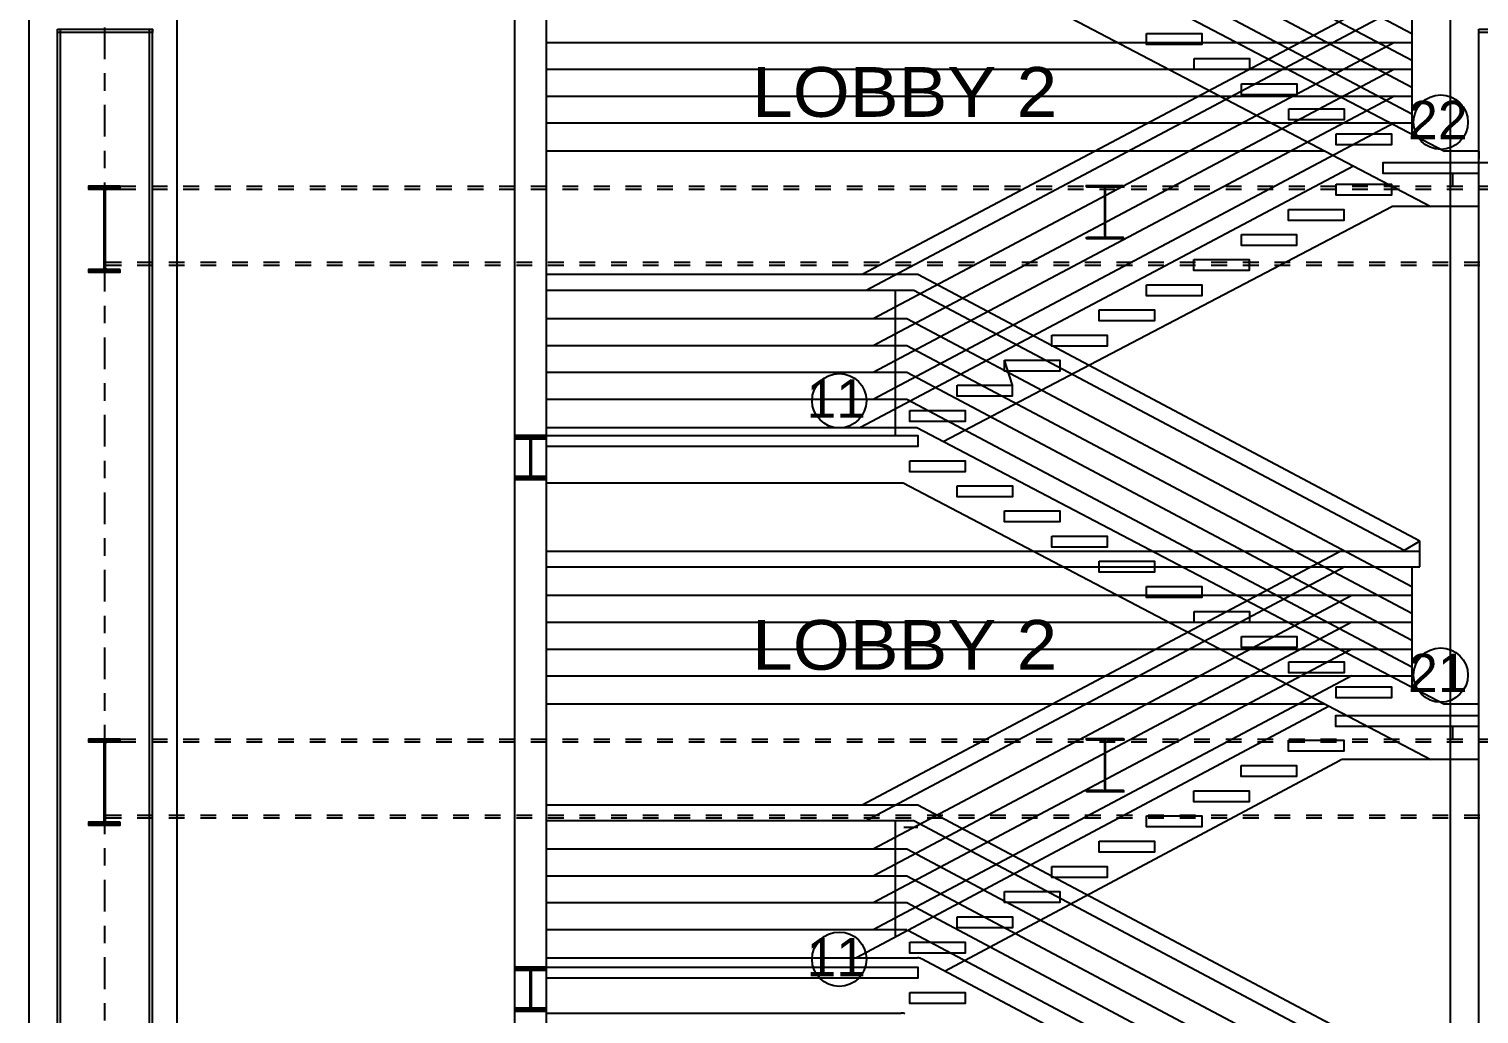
# Model space of a CAD drawing. Header units: millimetres. Extents: x 2148 to 2681, y 758 to 986.
# Drawn here: x 2545.5 to 2554.68, y 882.99 to 889.22 of the extents above; entities that cross this region are included whole.
import ezdxf

# ---------------------------------------------------------------- set-up
doc = ezdxf.new("R2010")
doc.units = ezdxf.units.MM
doc.linetypes.add('$0$HIDDEN', pattern=[0.375, 0.25, -0.125])
doc.linetypes.add('CENTER2', pattern=[28.575, 19.05, -3.175, 3.175, -3.175])
for name, color, linetype in [('0.2', 10, 'Continuous'), ('4CO', 4, 'Continuous'), ('A-Wall', 4, 'Continuous'), ('D', 1, 'Continuous'), ('HATCH', 8, 'Continuous'), ('TLBLK', 7, 'Continuous')]:
    doc.layers.add(name, color=color, linetype=linetype)
doc.styles.add('MMTX$0$ESMX$0$X-OPTA1D', font='x-opta1d')
doc.styles.add('SWISS', font='swissl.ttf')

msp = doc.modelspace()

# ---------------------------------------------------------------- hatches: boundary and pattern name
at = {"layer": 'HATCH', "ltscale": 0.5}
h = msp.add_hatch(dxfattribs=at)
h.set_pattern_fill('ANSI31', color=256, scale=0.018605, style=0)
h.set_pattern_definition([(45, (150906.7673463, 6001.9207616), (-0.00164446852256, 0.00164446852256), [])])
edge = h.paths.add_edge_path()
edge.add_line((2546.0777594, 887.6994092), (2545.9933788, 887.6994092))
edge.add_arc((2545.9933788, 887.7066646), 0.0072555, 174.09726711, 269.99999997, ccw=False)
edge.add_line((2545.9861618, 887.7074108), (2545.9861618, 888.1998631))
edge.add_arc((2545.9933788, 888.2006093), 0.0072555, 89.63455464, 185.90273283, ccw=False)
edge.add_line((2545.9934251, 888.2078646), (2546.0777594, 888.2078646))
edge.add_line((2546.0777594, 888.2078646), (2546.0777594, 888.2264696))
edge.add_line((2546.0777594, 888.2264696), (2545.8777594, 888.2264696))
edge.add_line((2545.8777594, 888.2264696), (2545.8777594, 888.2078646))
edge.add_line((2545.8777594, 888.2078646), (2545.9677274, 888.2078646))
edge.add_arc((2545.9677737, 888.2006093), 0.0072555, -4.29209345, 90.36544517, ccw=False)
edge.add_line((2545.9750088, 888.2000663), (2545.9750088, 887.7072077))
edge.add_arc((2545.9677737, 887.7066646), 0.0072555, -89.99999978, 4.2920935, ccw=False)
edge.add_line((2545.9677737, 887.6994092), (2545.8777594, 887.6994092))
edge.add_line((2545.8777594, 887.6994092), (2545.8777594, 887.6808041))
edge.add_line((2545.8777594, 887.6808041), (2546.0777594, 887.6808041))
edge.add_line((2546.0777594, 887.6808041), (2546.0777594, 887.6994092))
h = msp.add_hatch(dxfattribs=at)
h.set_pattern_fill('ANSI31', color=256, scale=0.011907, style=0)
h.set_pattern_definition([(45, (97503.2174468, 4160.9958165), (-0.001052459854438, 0.001052459854438), [])])
edge = h.paths.add_edge_path()
edge.add_line((2552.4344016, 887.904021), (2552.3221076, 887.904021))
edge.add_arc((2552.3221076, 887.9086645), 0.0046435, 174.09726711, 270, ccw=False)
edge.add_line((2552.3174887, 887.909142), (2552.3174887, 888.2144415))
edge.add_arc((2552.3221076, 888.214919), 0.0046435, 89.63455476, 185.90273274, ccw=False)
edge.add_line((2552.3221372, 888.2195624), (2552.4344016, 888.2195624))
edge.add_line((2552.4344016, 888.2195624), (2552.4344016, 888.2314696))
edge.add_line((2552.4344016, 888.2314696), (2552.1937529, 888.2314696))
edge.add_line((2552.1937529, 888.2314696), (2552.1937529, 888.2195624))
edge.add_line((2552.1937529, 888.2195624), (2552.3056907, 888.2195624))
edge.add_arc((2552.3057203, 888.214919), 0.0046435, -4.29209344, 90.36544489, ccw=False)
edge.add_line((2552.3103508, 888.2145715), (2552.3103508, 887.909012))
edge.add_arc((2552.3057203, 887.9086645), 0.0046435, -89.99999964, 4.29209359, ccw=False)
edge.add_line((2552.3057203, 887.904021), (2552.1937529, 887.904021))
edge.add_line((2552.1937529, 887.904021), (2552.1937529, 887.8921137))
edge.add_line((2552.1937529, 887.8921137), (2552.4344016, 887.8921137))
edge.add_line((2552.4344016, 887.8921137), (2552.4344016, 887.904021))
h = msp.add_hatch(dxfattribs=at)
h.set_pattern_fill('ANSI31', color=256, scale=0.018605, style=0)
h.set_pattern_definition([(45, (160520.5094992, 5233.1610185), (-0.00164446852256, 0.00164446852256), [])])
h.paths.add_polyline_path([(2548.5779935, 886.6476158), (2548.5779935, 886.627818), (2548.6671006, 886.627818, -0.438228156), (2548.6709351, 886.6237113), (2548.6709351, 886.3922842, -0.43632867), (2548.667125, 886.3881774), (2548.5779935, 886.3881774), (2548.5779935, 886.3683796), (2548.7760093, 886.3683796), (2548.7760093, 886.3881774), (2548.6866091, 886.3881774, -0.444720252), (2548.6828085, 886.3923912), (2548.6828085, 886.6236043, -0.446631526), (2548.6866335, 886.627818), (2548.7760093, 886.627818), (2548.7760093, 886.6476158)])
h = msp.add_hatch(dxfattribs=at)
h.set_pattern_fill('ANSI31', color=256, scale=0.018605, style=0)
h.set_pattern_definition([(45, (150906.7673463, 5998.4207616), (-0.00164446852256, 0.00164446852256), [])])
edge = h.paths.add_edge_path()
edge.add_line((2546.0777594, 884.1994092), (2545.9933788, 884.1994092))
edge.add_arc((2545.9933788, 884.2066646), 0.0072555, 174.09726711, 269.99999997, ccw=False)
edge.add_line((2545.9861618, 884.2074108), (2545.9861618, 884.6998631))
edge.add_arc((2545.9933788, 884.7006093), 0.0072555, 89.63455464, 185.90273283, ccw=False)
edge.add_line((2545.9934251, 884.7078646), (2546.0777594, 884.7078646))
edge.add_line((2546.0777594, 884.7078646), (2546.0777594, 884.7264696))
edge.add_line((2546.0777594, 884.7264696), (2545.8777594, 884.7264696))
edge.add_line((2545.8777594, 884.7264696), (2545.8777594, 884.7078646))
edge.add_line((2545.8777594, 884.7078646), (2545.9677274, 884.7078646))
edge.add_arc((2545.9677737, 884.7006093), 0.0072555, -4.29209345, 90.36544517, ccw=False)
edge.add_line((2545.9750088, 884.7000663), (2545.9750088, 884.2072077))
edge.add_arc((2545.9677737, 884.2066646), 0.0072555, -89.99999978, 4.2920935, ccw=False)
edge.add_line((2545.9677737, 884.1994092), (2545.8777594, 884.1994092))
edge.add_line((2545.8777594, 884.1994092), (2545.8777594, 884.1808041))
edge.add_line((2545.8777594, 884.1808041), (2546.0777594, 884.1808041))
edge.add_line((2546.0777594, 884.1808041), (2546.0777594, 884.1994092))
h = msp.add_hatch(dxfattribs=at)
h.set_pattern_fill('ANSI31', color=256, scale=0.011907, style=0)
h.set_pattern_definition([(45, (97503.2174468, 4157.4958165), (-0.001052459854438, 0.001052459854438), [])])
edge = h.paths.add_edge_path()
edge.add_line((2552.4344016, 884.404021), (2552.3221076, 884.404021))
edge.add_arc((2552.3221076, 884.4086645), 0.0046435, 174.09726711, 270, ccw=False)
edge.add_line((2552.3174887, 884.409142), (2552.3174887, 884.7144415))
edge.add_arc((2552.3221076, 884.714919), 0.0046435, 89.63455476, 185.90273274, ccw=False)
edge.add_line((2552.3221372, 884.7195624), (2552.4344016, 884.7195624))
edge.add_line((2552.4344016, 884.7195624), (2552.4344016, 884.7314696))
edge.add_line((2552.4344016, 884.7314696), (2552.1937529, 884.7314696))
edge.add_line((2552.1937529, 884.7314696), (2552.1937529, 884.7195624))
edge.add_line((2552.1937529, 884.7195624), (2552.3056907, 884.7195624))
edge.add_arc((2552.3057203, 884.714919), 0.0046435, -4.29209344, 90.36544489, ccw=False)
edge.add_line((2552.3103508, 884.7145715), (2552.3103508, 884.409012))
edge.add_arc((2552.3057203, 884.4086645), 0.0046435, -89.99999964, 4.29209359, ccw=False)
edge.add_line((2552.3057203, 884.404021), (2552.1937529, 884.404021))
edge.add_line((2552.1937529, 884.404021), (2552.1937529, 884.3921137))
edge.add_line((2552.1937529, 884.3921137), (2552.4344016, 884.3921137))
edge.add_line((2552.4344016, 884.3921137), (2552.4344016, 884.404021))
h = msp.add_hatch(dxfattribs=at)
h.set_pattern_fill('ANSI31', color=256, scale=0.018605, style=0)
h.set_pattern_definition([(45, (160520.5094992, 5229.796334), (-0.00164446852256, 0.00164446852256), [])])
h.paths.add_polyline_path([(2548.5779935, 883.2829314), (2548.5779935, 883.2631336), (2548.6671006, 883.2631336, -0.438228156), (2548.6709351, 883.2590269), (2548.6709351, 883.0275998, -0.43632867), (2548.667125, 883.023493), (2548.5779935, 883.023493), (2548.5779935, 883.0036952), (2548.7760093, 883.0036952), (2548.7760093, 883.023493), (2548.6866091, 883.023493, -0.444720252), (2548.6828085, 883.0277068), (2548.6828085, 883.2589199, -0.446631526), (2548.6866335, 883.2631336), (2548.7760093, 883.2631336), (2548.7760093, 883.2829314)])

# ---------------------------------------------------------------- linework, layer by layer
at = {"ltscale": 0.05}
for p, q in [((2548.5769969, 870.7314696, 0), (2548.5769969, 901.7211389, 0)), ((2548.7770059, 870.7314696, 0), (2548.7770059, 901.7211389, 0)), ((2554.6795883, 888.3756158, 0), (2557.7667627, 888.3756158, 0.0000001)), ((2554.5153247, 888.2256158, 0.0000001), (2554.5153247, 888.3056158, 0.0000001)), ((2554.5153247, 888.2256158, 0.0000001), (2554.5153247, 888.3056158, 0.0000001)), ((2554.6795883, 888.2256158, 0), (2557.7667627, 888.2256158, 0.0000001)), ((2554.5153247, 884.7256158, 0.0000001), (2554.5153247, 884.8056158, 0.0000001)), ((2554.5153247, 884.7256158, 0.0000001), (2554.5153247, 884.8056158, 0.0000001))]:
    msp.add_line(p, q, dxfattribs=at)
at = {"ltscale": 0.5}
for p, q in [((2554.2545717, 889.1907329, 0.0000001), (2551.0577095, 890.8860386, 0.0000001)), ((2554.2545717, 889.0207329, 0.0000001), (2551.0577095, 890.7160386, 0.0000001)), ((2554.2545717, 888.8511598, 0.0000001), (2551.0585145, 890.5460386, 0.0000001)), ((2554.2545717, 888.6813732, 0.0000001), (2551.0589169, 890.3760386, 0.0000001)), ((2554.0767991, 889.4163352, 0.0000001), (2550.7762398, 887.6660386, 0.0000001)), ((2554.1016736, 889.3163352, 0.0000001), (2550.8011144, 887.5660386, 0.0000001)), ((2554.2545717, 889.3176158, 0.0000001), (2554.2545717, 888.556017, 0.0000001)), ((2548.7770059, 889.1363352, 0.0000006), (2554.2545717, 889.1363352, 0.0000001)), ((2554.1464478, 889.1363352, 0.0000001), (2550.8458886, 887.3860386, 0.0000001)), ((2548.7770059, 888.9663352, 0.0000006), (2554.2545717, 888.9663352, 0.0000001)), ((2554.1460453, 888.9663352, 0.0000001), (2550.8454861, 887.2160386, 0.0000001)), ((2548.7770059, 888.7963352, 0.0000006), (2554.2545717, 888.7963352, 0.0000001)), ((2554.1456428, 888.7963352, 0.0000001), (2550.8450836, 887.0460386, 0.0000001)), ((2548.7770059, 888.6263352, 0.0000006), (2554.2545717, 888.6263352, 0.0000001)), ((2554.1452404, 888.6263352, 0.0000001), (2550.8446812, 886.8760386, 0.0000001)), ((2553.7767991, 888.2385249, 0.0000001), (2554.1267991, 888.2385249, 0.0000001)), ((2553.7767991, 888.2385249, 0.0000001), (2554.1267991, 888.2385249, 0.0000001)), ((2553.7767991, 888.2385249, 0.0000001), (2554.1267991, 888.2385249, 0.0000001)), ((2553.7767991, 888.2385249, 0.0000001), (2554.1267991, 888.2385249, 0.0000001)), ((2553.7767991, 888.2385249, 0.0000001), (2554.1267991, 888.2385249, 0.0000001)), ((2553.7767991, 888.2385249, 0.0000001), (2554.1267991, 888.2385249, 0.0000001)), ((2553.4762398, 888.079434, 0.0000001), (2553.8262398, 888.079434, 0.0000001)), ((2553.4762398, 888.079434, 0.0000001), (2553.8262398, 888.079434, 0.0000001)), ((2553.1767991, 887.920343, 0.0000001), (2553.5267991, 887.920343, 0.0000001)), ((2553.1767991, 887.920343, 0.0000001), (2553.5267991, 887.920343, 0.0000001)), ((2552.8767991, 887.7612521, 0.0000001), (2553.2267991, 887.7612521, 0.0000001)), ((2552.8767991, 887.7612521, 0.0000001), (2553.2267991, 887.7612521, 0.0000001)), ((2551.1273583, 887.6660386, 0.0000001), (2548.7770059, 887.6660386, 0)), ((2551.1273583, 887.6660386, 0.0000001), (2551.0396858, 887.6660386, 0.0000001)), ((2554.3067991, 885.9799716, 0.0000001), (2551.1273583, 887.6660386, 0.0000001)), ((2551.1024837, 887.5660386, 0.0000001), (2548.7770059, 887.5660386, 0)), ((2550.9840159, 887.5660386, 0.0000001), (2550.9840159, 886.6476158, 0.0000001)), ((2554.2067991, 885.9198108, 0.0000001), (2551.1024837, 887.5660386, 0.0000001)), ((2552.5767991, 887.6021612, 0.0000001), (2552.9267991, 887.6021612, 0.0000001)), ((2552.5767991, 887.6021612, 0.0000001), (2552.9267991, 887.6021612, 0.0000001)), ((2552.2767991, 887.4430703, 0.0000001), (2552.6267991, 887.4430703, 0.0000001)), ((2552.2767991, 887.4430703, 0.0000001), (2552.6267991, 887.4430703, 0.0000001)), ((2552.2767991, 887.4430703, 0.0000001), (2552.6267991, 887.4430703, 0.0000001)), ((2552.2767991, 887.4430703, 0.0000001), (2552.6267991, 887.4430703, 0.0000001)), ((2552.2767991, 887.4430703, 0.0000001), (2552.6267991, 887.4430703, 0.0000001)), ((2552.2767991, 887.4430703, 0.0000001), (2552.6267991, 887.4430703, 0.0000001)), ((2551.0577095, 887.3860386, 0.0000001), (2548.7770059, 887.3860386, 0)), ((2554.2545717, 885.6907329, 0.0000001), (2551.0577095, 887.3860386, 0.0000001)), ((2551.9767991, 887.2839794, 0.0000001), (2552.3267991, 887.2839794, 0.0000001)), ((2551.9767991, 887.2839794, 0.0000001), (2552.3267991, 887.2839794, 0.0000001)), ((2551.0577095, 887.2160386, 0.0000001), (2548.7770059, 887.2160386, 0)), ((2554.2545717, 885.5207329, 0.0000001), (2551.0577095, 887.2160386, 0.0000001)), ((2551.6767991, 887.1248885, 0.0000001), (2552.0267991, 887.1248885, 0.0000001)), ((2551.7267991, 886.9657976, 0.0000001), (2551.6767991, 887.1248885, 0.0000001)), ((2551.7267991, 886.9657976, 0.0000001), (2551.6767991, 887.1248885, 0.0000001)), ((2551.7267991, 886.9657976, 0.0000001), (2551.6767991, 887.1248885, 0.0000001)), ((2551.7267991, 886.9657976, 0.0000001), (2551.6767991, 887.1248885, 0.0000001)), ((2551.6767991, 887.1248885, 0.0000001), (2552.0267991, 887.1248885, 0.0000001)), ((2551.7267991, 886.9657976, 0.0000001), (2551.6767991, 887.1248885, 0.0000001)), ((2551.7267991, 886.9657976, 0.0000001), (2551.6767991, 887.1248885, 0.0000001)), ((2551.7267991, 886.9657976, 0.0000001), (2551.6767991, 887.1248885, 0.0000001)), ((2551.0577095, 887.0460386, 0.0000001), (2548.7770059, 887.0460386, 0)), ((2554.2545717, 885.3511598, 0.0000001), (2551.0585145, 887.0460386, 0.0000001)), ((2551.3767991, 886.9657976, 0.0000001), (2551.7267991, 886.9657976, 0.0000001)), ((2551.3767991, 886.9657976, 0.0000001), (2551.7267991, 886.9657976, 0.0000001)), ((2551.0589169, 886.8760386, 0.0000001), (2548.7770059, 886.8760386, 0)), ((2554.2545717, 885.1813732, 0.0000001), (2551.0589169, 886.8760386, 0.0000001)), ((2551.0773583, 886.8067067, 0.0000001), (2551.4267991, 886.8067067, 0.0000001)), ((2551.0773583, 886.8067067, 0.0000001), (2551.4267991, 886.8067067, 0.0000001)), ((2554.3067991, 885.9799716, 0.0000001), (2554.2067991, 885.9198108, 0.0000001)), ((2554.3067991, 885.8163352, 0.0000001), (2554.3067991, 885.9799716, 0.0000001)), ((2548.7770059, 885.9163352, 0.0000003), (2554.3067991, 885.9163352, 0.0000001)), ((2548.7770059, 885.9163352, 0.0000003), (2554.3067991, 885.9163352, 0.0000001)), ((2553.8064638, 885.9158619, 0.0000001), (2550.7758832, 884.3087358, 0.0000001)), ((2548.7770059, 885.8163352, 0.0000004), (2554.3067991, 885.8163352, 0.0000001)), ((2553.8313384, 885.8158619, 0.0000001), (2550.8007577, 884.2087358, 0.0000001)), ((2554.2545717, 885.8176158, 0.0000001), (2554.2545717, 885.056017, 0.0000001)), ((2548.7770059, 885.6363352, 0.0000004), (2554.2545717, 885.6363352, 0.0000001)), ((2553.8761125, 885.6358619, 0.0000001), (2550.8455319, 884.0287358, 0.0000001)), ((2548.7770059, 885.4663352, 0.0000004), (2554.2545717, 885.4663352, 0.0000001)), ((2553.8757101, 885.4658619, 0.0000001), (2550.8451294, 883.8587358, 0.0000001)), ((2548.7770059, 885.2963352, 0.0000004), (2554.2545717, 885.2963352, 0.0000001)), ((2553.8753076, 885.2958619, 0.0000001), (2550.844727, 883.6887358, 0.0000001)), ((2548.7770059, 885.1263352, 0.0000004), (2554.2545717, 885.1263352, 0.0000001)), ((2553.8749051, 885.1258619, 0.0000001), (2550.8443245, 883.5187358, 0.0000001)), ((2551.1270016, 884.3087358, 0.0000001), (2548.7770059, 884.3087358, 0.0000001)), ((2551.8441761, 883.9284159, 0.0000001), (2551.1270016, 884.3087358, 0.0000001)), ((2551.102127, 884.2087358, 0.0000001), (2548.7770059, 884.2087358, 0.0000001)), ((2550.9836592, 884.2087358, 0.0000001), (2550.9836592, 883.4713004, 0.0000001)), ((2551.1273583, 884.1660386, 0.0000001), (2551.0396858, 884.1660386, 0.0000001)), ((2551.7376911, 883.8716942, 0.0000001), (2551.102127, 884.2087358, 0.0000001)), ((2552.2767991, 884.080264, 0.0000001), (2552.6267991, 884.080264, 0.0000001)), ((2552.2767991, 884.080264, 0.0000001), (2552.6267991, 884.080264, 0.0000001)), ((2552.2767991, 884.080264, 0.0000001), (2552.6267991, 884.080264, 0.0000001)), ((2552.2767991, 884.080264, 0.0000001), (2552.6267991, 884.080264, 0.0000001)), ((2552.2767991, 884.080264, 0.0000001), (2552.6267991, 884.080264, 0.0000001)), ((2552.2767991, 884.080264, 0.0000001), (2552.6267991, 884.080264, 0.0000001)), ((2551.0573529, 884.0287358, 0.0000001), (2548.7770059, 884.0287358, 0.0000001)), ((2551.5460182, 883.7695951, 0.0000001), (2551.0573529, 884.0287358, 0.0000001)), ((2551.0573529, 883.8587358, 0.0000001), (2548.7770059, 883.8587358, 0.0000001)), ((2551.3862907, 883.6845125, 0.0000001), (2551.0577553, 883.8587358, 0.0000001)), ((2554.2064424, 882.5625079, 0.0000001), (2551.7365066, 883.8723223, 0.0000001)), ((2554.3064424, 882.6226687, 0.0000001), (2551.8429916, 883.9290441, 0.0000001)), ((2551.9767991, 883.9205984, 0.0000001), (2552.3267991, 883.9205984, 0.0000001)), ((2551.9767991, 883.9205984, 0.0000001), (2552.3267991, 883.9205984, 0.0000001)), ((2554.2545717, 882.3332409, 0.0000001), (2551.5448337, 883.7702232, 0.0000001)), ((2551.0573529, 883.6887358, 0.0000001), (2548.7770059, 883.6887358, 0.0000001)), ((2551.2265632, 883.5994299, 0.0000001), (2551.0581578, 883.6887358, 0.0000001)), ((2554.2545717, 882.1634544, 0.0000001), (2551.3851062, 883.6851406, 0.0000001)), ((2551.6767991, 883.7609329, 0.0000001), (2552.0267991, 883.7609329, 0.0000001)), ((2551.6767991, 883.7609329, 0.0000001), (2552.0267991, 883.7609329, 0.0000001)), ((2554.2545717, 881.9936678, 0.0000001), (2551.2253787, 883.600058, 0.0000001)), ((2551.0573529, 883.5187358, 0.0000001), (2548.7770059, 883.5187358, 0.0000001)), ((2554.2545717, 881.8238812, 0.0000001), (2551.0656513, 883.5149754, 0.0000001))]:
    msp.add_line(p, q, dxfattribs=at)
at = {"linetype": '$0$HIDDEN', "ltscale": 0.3}
for p, q in [((2546.0777594, 888.2264696, 0), (2554.9750088, 888.2264696, 0)), ((2546.0777594, 888.2078646, 0), (2554.9750088, 888.2078646, 0)), ((2545.9861618, 887.7455193, 0), (2554.9750088, 887.7455193, 0)), ((2545.9861618, 887.7269143, 0), (2554.9750088, 887.7269143, 0)), ((2546.0777594, 884.7264696, 0), (2554.9750088, 884.7264696, 0)), ((2546.0777594, 884.7078646, 0), (2554.9750088, 884.7078646, 0)), ((2545.9861618, 884.2455193, 0), (2554.9750088, 884.2455193, 0)), ((2545.9861618, 884.2269143, 0), (2554.9750088, 884.2269143, 0))]:
    msp.add_line(p, q, dxfattribs=at)
at = {"ltscale": 0.05}
for points, elevation in [([(2545.6802111, 889.2209405), (2546.283227, 889.2209405), (2546.283227, 889.1983084), (2545.6802111, 889.1983084)], 0), ([(2552.5767991, 889.1930703), (2552.9267991, 889.1930703), (2552.9267991, 889.1230703), (2552.5767991, 889.1230703)], 0.0000001), ([(2554.6795883, 889.2209405), (2555.2826043, 889.2209405), (2555.2826043, 889.1983084), (2554.6795883, 889.1983084)], 0), ([(2552.8767991, 889.0339794), (2553.2267991, 889.0339794), (2553.2267991, 888.9639794), (2552.8767991, 888.9639794)], 0.0000001), ([(2553.1767991, 888.8748885), (2553.5267991, 888.8748885), (2553.5267991, 888.8048885), (2553.1767991, 888.8048885)], 0.0000001), ([(2553.4767991, 888.7157976), (2553.8267991, 888.7157976), (2553.8267991, 888.6457976), (2553.4767991, 888.6457976)], 0.0000001), ([(2553.7767991, 888.5567067), (2554.1267991, 888.5567067), (2554.1267991, 888.4867067), (2553.7767991, 888.4867067)], 0.0000001), ([(2553.7762398, 888.2385249), (2554.1262398, 888.2385249), (2554.1262398, 888.1685249), (2553.7762398, 888.1685249)], 0.0000001), ([(2553.4756806, 888.079434), (2553.8256806, 888.079434), (2553.8256806, 888.009434), (2553.4756806, 888.009434)], 0.0000001), ([(2553.1762398, 887.920343), (2553.5262398, 887.920343), (2553.5262398, 887.850343), (2553.1762398, 887.850343)], 0.0000001), ([(2552.8762398, 887.7612521), (2553.2262398, 887.7612521), (2553.2262398, 887.6912521), (2552.8762398, 887.6912521)], 0.0000001), ([(2552.5762398, 887.6021612), (2552.9262398, 887.6021612), (2552.9262398, 887.5321612), (2552.5762398, 887.5321612)], 0.0000001), ([(2552.2762398, 887.4430703), (2552.6262398, 887.4430703), (2552.6262398, 887.3730703), (2552.2762398, 887.3730703)], 0.0000001), ([(2551.9762398, 887.2839794), (2552.3262398, 887.2839794), (2552.3262398, 887.2139794), (2551.9762398, 887.2139794)], 0.0000001), ([(2551.6762398, 887.1248885), (2552.0262398, 887.1248885), (2552.0262398, 887.0548885), (2551.6762398, 887.0548885)], 0.0000001), ([(2551.3762398, 886.9657976), (2551.7262398, 886.9657976), (2551.7262398, 886.8957976), (2551.3762398, 886.8957976)], 0.0000001), ([(2551.0767991, 886.8067067), (2551.4267991, 886.8067067), (2551.4267991, 886.7367067), (2551.0767991, 886.7367067)], 0.0000001), ([(2551.3767991, 886.329434), (2551.7267991, 886.329434), (2551.7267991, 886.259434), (2551.3767991, 886.259434)], 0.0000001), ([(2551.6767991, 886.170343), (2552.0267991, 886.170343), (2552.0267991, 886.100343), (2551.6767991, 886.100343)], 0.0000001), ([(2551.9767991, 886.0112521), (2552.3267991, 886.0112521), (2552.3267991, 885.9412521), (2551.9767991, 885.9412521)], 0.0000001), ([(2552.2767991, 885.8521612), (2552.6267991, 885.8521612), (2552.6267991, 885.7821612), (2552.2767991, 885.7821612)], 0.0000001), ([(2552.5767991, 885.6930703), (2552.9267991, 885.6930703), (2552.9267991, 885.6230703), (2552.5767991, 885.6230703)], 0.0000001), ([(2552.8767991, 885.5339794), (2553.2267991, 885.5339794), (2553.2267991, 885.4639794), (2552.8767991, 885.4639794)], 0.0000001), ([(2553.1767991, 885.3748885), (2553.5267991, 885.3748885), (2553.5267991, 885.3048885), (2553.1767991, 885.3048885)], 0.0000001), ([(2553.4767991, 885.2157976), (2553.8267991, 885.2157976), (2553.8267991, 885.1457976), (2553.4767991, 885.1457976)], 0.0000001), ([(2553.7767991, 885.0567067), (2554.1267991, 885.0567067), (2554.1267991, 884.9867067), (2553.7767991, 884.9867067)], 0.0000001), ([(2553.4750508, 884.718926), (2553.8250508, 884.718926), (2553.8250508, 884.648926), (2553.4750508, 884.648926)], 0.0000001), ([(2553.17561, 884.5592605), (2553.52561, 884.5592605), (2553.52561, 884.4892605), (2553.17561, 884.4892605)], 0.0000001), ([(2552.8761692, 884.399595), (2553.2261692, 884.399595), (2553.2261692, 884.329595), (2552.8761692, 884.329595)], 0.0000001), ([(2552.5767285, 884.2399295), (2552.9267285, 884.2399295), (2552.9267285, 884.1699295), (2552.5767285, 884.1699295)], 0.0000001), ([(2552.2762398, 884.080264), (2552.6262398, 884.080264), (2552.6262398, 884.010264), (2552.2762398, 884.010264)], 0.0000001), ([(2551.9762398, 883.9205984), (2552.3262398, 883.9205984), (2552.3262398, 883.8505984), (2551.9762398, 883.8505984)], 0.0000001), ([(2551.6762398, 883.7609329), (2552.0262398, 883.7609329), (2552.0262398, 883.6909329), (2551.6762398, 883.6909329)], 0.0000001), ([(2551.3767991, 883.6012674), (2551.7267991, 883.6012674), (2551.7267991, 883.5312674), (2551.3767991, 883.5312674)], 0.0000001), ([(2551.0767991, 883.4416019), (2551.4267991, 883.4416019), (2551.4267991, 883.3716019), (2551.0767991, 883.3716019)], 0.0000001)]:
    msp.add_lwpolyline(points, close=True, dxfattribs=dict(at, elevation=elevation))
at = {"ltscale": 0.05, "elevation": 0.0000001}
for points in [[(2554.6771143, 888.3056158), (2554.0734599, 888.3056158), (2554.0734599, 888.3756158), (2554.6771143, 888.3756158)], [(2548.7770059, 886.6476158), (2551.1273583, 886.6476158), (2551.1273583, 886.5776158), (2548.7770059, 886.5776158)], [(2551.0767991, 886.4885249), (2551.4267991, 886.4885249), (2551.4267991, 886.4185249), (2551.0767991, 886.4185249), (2551.0767991, 886.4885249)], [(2554.6795883, 884.8056158), (2553.7744916, 884.8056158), (2553.7744916, 884.8756158), (2554.6795883, 884.8756158)], [(2548.7770059, 883.2819364), (2551.1273583, 883.2819364), (2551.1273583, 883.2119364), (2548.7770059, 883.2119364)], [(2551.0767991, 883.1222709), (2551.4267991, 883.1222709), (2551.4267991, 883.0522709), (2551.0767991, 883.0522709), (2551.0767991, 883.1222709)]]:
    msp.add_lwpolyline(points, dxfattribs=at)
at = {"layer": '0.2', "ltscale": 0.5}
for centre in [(2554.4387822, 888.6311981, 0), (2550.6304542, 886.8678589, 0), (2554.4387822, 885.1311981, 0), (2550.6304542, 883.3328589, 0)]:
    msp.add_circle(centre, 0.172101, dxfattribs=at)
at = {"layer": '4CO', "ltscale": 0.5}
for p, q in [((2551.1218828, 890.1976158, 0.0000001), (2554.4614355, 888.4476158, 0.0000001)), ((2551.0357346, 889.8476158, 0.0000001), (2554.3752874, 888.0976158, 0.0000001)), ((2553.7073768, 888.4476158, 0.0000001), (2548.7770059, 888.4476158, 0.0000005)), ((2554.6771143, 888.4476158, 0), (2554.4614355, 888.4476158, 0.0000001)), ((2554.6795883, 888.4476158, 0), (2554.6795883, 888.3976158, 0)), ((2554.6795883, 888.4476158, 0), (2554.6795883, 888.3976158, 0)), ((2553.8869326, 888.3535246, 0.0000001), (2550.7643618, 886.6976158, 0.0000001)), ((2551.2874661, 886.6108464, 0.0000001), (2554.1294309, 888.0976158, 0.0000001)), ((2554.6771143, 888.0976158, 0), (2554.1294309, 888.0976158, 0.0000001)), ((2548.7770059, 886.6976158, 0.0000001), (2551.1218828, 886.6976158, 0.0000001)), ((2551.1218828, 886.6976158, 0.0000001), (2554.4614355, 884.9476158, 0.0000001)), ((2548.7770059, 886.3476158, 0.0000001), (2551.0357346, 886.3476158, 0.0000001)), ((2551.0357346, 886.3476158, 0.0000001), (2554.3752874, 884.5976158, 0.0000001)), ((2553.7073768, 884.9476158, 0.0000001), (2548.7770059, 884.9476158, 0.0000003)), ((2553.7314736, 884.9349886, 0.0000001), (2550.7404738, 883.341762, 0.0000001)), ((2554.6795883, 884.9476158, 0.0000001), (2554.4614355, 884.9476158, 0.0000001)), ((2551.2978928, 883.257626, 0.0000001), (2553.8027837, 884.5917467, 0.0000001)), ((2554.6795883, 884.5976158, 0.0000001), (2553.8262881, 884.5976158, 0.0000001)), ((2548.7770059, 883.341762, 0.0000001), (2551.1267991, 883.341762, 0.0000001)), ((2554.4281977, 881.5976158, 0.0000001), (2551.1502242, 883.3359351, 0.0000001)), ((2548.7770059, 882.991762, 0.0000001), (2550.8342999, 882.991762, 0.0000001)), ((2550.8342999, 882.991762, 0.0000001), (2551.0234277, 882.991762, 0.0000001))]:
    msp.add_line(p, q, dxfattribs=at)
at = {"layer": '4CO', "ltscale": 0.5, "extrusion": (8.27537e-09, -1.55375e-08, 1)}
msp.add_arc((2553.8262881, 884.5476158, 0.0000075), 0.05, 90, 118.04004779, dxfattribs=at)
at = {"layer": 'A-Wall', "ltscale": 0.5}
for centre, start in [((2551.1267991, 883.291762, -0.0000043), 62.06285719), ((2551.0234277, 882.941762, 0.0000008), 62.34446091)]:
    msp.add_arc(centre, 0.05, start, 90, dxfattribs=at)
at = {"layer": 'D', "color": 3, "ltscale": 0.5}
for p, q in [((2545.6802111, 871.8814696, 0), (2545.6802111, 889.2209405, 0)), ((2545.7002111, 871.8814696, 0), (2545.7002111, 889.2209405, 0)), ((2546.263227, 871.8814696, 0), (2546.263227, 889.2209405, 0)), ((2546.283227, 871.8814696, 0), (2546.283227, 889.2209405, 0)), ((2554.6795883, 871.8814696, 0), (2554.6795883, 889.2209405, 0))]:
    msp.add_line(p, q, dxfattribs=at)
for points, elevation in [([(2546.0777594, 887.6994092), (2545.9933788, 887.6994092, -0.444720244), (2545.9861618, 887.7074108), (2545.9861618, 888.1998631, -0.446631522), (2545.9934251, 888.2078646), (2546.0777594, 888.2078646), (2546.0777594, 888.2264696), (2545.8777594, 888.2264696), (2545.8777594, 888.2078646), (2545.9677274, 888.2078646, -0.438228127), (2545.9750088, 888.2000663), (2545.9750088, 887.7072077, -0.436328672), (2545.9677737, 887.6994092), (2545.8777594, 887.6994092), (2545.8777594, 887.6808041), (2546.0777594, 887.6808041)], 0), ([(2548.7760093, 886.3881774), (2548.6866091, 886.3881774, -0.444720244), (2548.6828085, 886.3923912), (2548.6828085, 886.6236043, -0.446631522), (2548.6866335, 886.627818), (2548.7760093, 886.627818), (2548.7760093, 886.6476158), (2548.5779935, 886.6476158), (2548.5779935, 886.627818), (2548.6671006, 886.627818, -0.438228127), (2548.6709351, 886.6237113), (2548.6709351, 886.3922842, -0.436328672), (2548.667125, 886.3881774), (2548.5779935, 886.3881774), (2548.5779935, 886.3683796), (2548.7760093, 886.3683796)], 0.0000001), ([(2546.0777594, 884.1994092), (2545.9933788, 884.1994092, -0.444720244), (2545.9861618, 884.2074108), (2545.9861618, 884.6998631, -0.446631522), (2545.9934251, 884.7078646), (2546.0777594, 884.7078646), (2546.0777594, 884.7264696), (2545.8777594, 884.7264696), (2545.8777594, 884.7078646), (2545.9677274, 884.7078646, -0.438228127), (2545.9750088, 884.7000663), (2545.9750088, 884.2072077, -0.436328672), (2545.9677737, 884.1994092), (2545.8777594, 884.1994092), (2545.8777594, 884.1808041), (2546.0777594, 884.1808041)], 0), ([(2548.7760093, 883.023493), (2548.6866091, 883.023493, -0.444720244), (2548.6828085, 883.0277068), (2548.6828085, 883.2589199, -0.446631522), (2548.6866335, 883.2631336), (2548.7760093, 883.2631336), (2548.7760093, 883.2829314), (2548.5779935, 883.2829314), (2548.5779935, 883.2631336), (2548.6671006, 883.2631336, -0.438228127), (2548.6709351, 883.2590269), (2548.6709351, 883.0275998, -0.436328672), (2548.667125, 883.023493), (2548.5779935, 883.023493), (2548.5779935, 883.0036952), (2548.7760093, 883.0036952)], 0)]:
    msp.add_lwpolyline(points, format="xyb", close=True, dxfattribs=dict(at, elevation=elevation))
at = {"layer": 'HATCH', "linetype": 'CENTER2', "ltscale": 0.01}
for p, q in [((2545.9810937, 870.8814696, 0), (2545.9810937, 904.9542552, 0)), ((2545.9810937, 871.872907, 0), (2545.9810937, 901.7211389, 0))]:
    msp.add_line(p, q, dxfattribs=at)
at = {"layer": 'HATCH', "linetype": 'ByBlock', "ltscale": 0.5}
for p, q in [((2545.5007824, 871.872907, 0), (2545.5007824, 901.7211389, 0)), ((2546.4384224, 871.872907, 0), (2546.4384224, 901.7211389, 0)), ((2554.5007824, 871.8814696, 0), (2554.5007824, 901.7211389, 0))]:
    msp.add_line(p, q, dxfattribs=at)

# ---------------------------------------------------------------- texts
at = {"color": 2, "style": 'MMTX$0$ESMX$0$X-OPTA1D', "text_generation_flag": 6, "width": 1.1}
for p in [(2550.0788392, 888.6649836, 0.0000001), (2550.0788392, 885.1649836, 0.0000001)]:
    msp.add_text('LOBBY 2', height=0.315, rotation=180, dxfattribs=at).set_placement(p)
at = {"layer": 'TLBLK', "color": 7, "char_height": 0.24243758, "width": 5.279969108, "attachment_point": 5, "style": 'SWISS'}
for s, insert in [('22', (2554.420289, 888.6448333, 0)), ('11', (2550.6119611, 886.8814942, 0)), ('21', (2554.420289, 885.1448333, 0)), ('11', (2550.6119611, 883.3464942, 0))]:
    msp.add_mtext(s, dxfattribs=dict(at, insert=insert))

doc.saveas('drawing.dxf')
